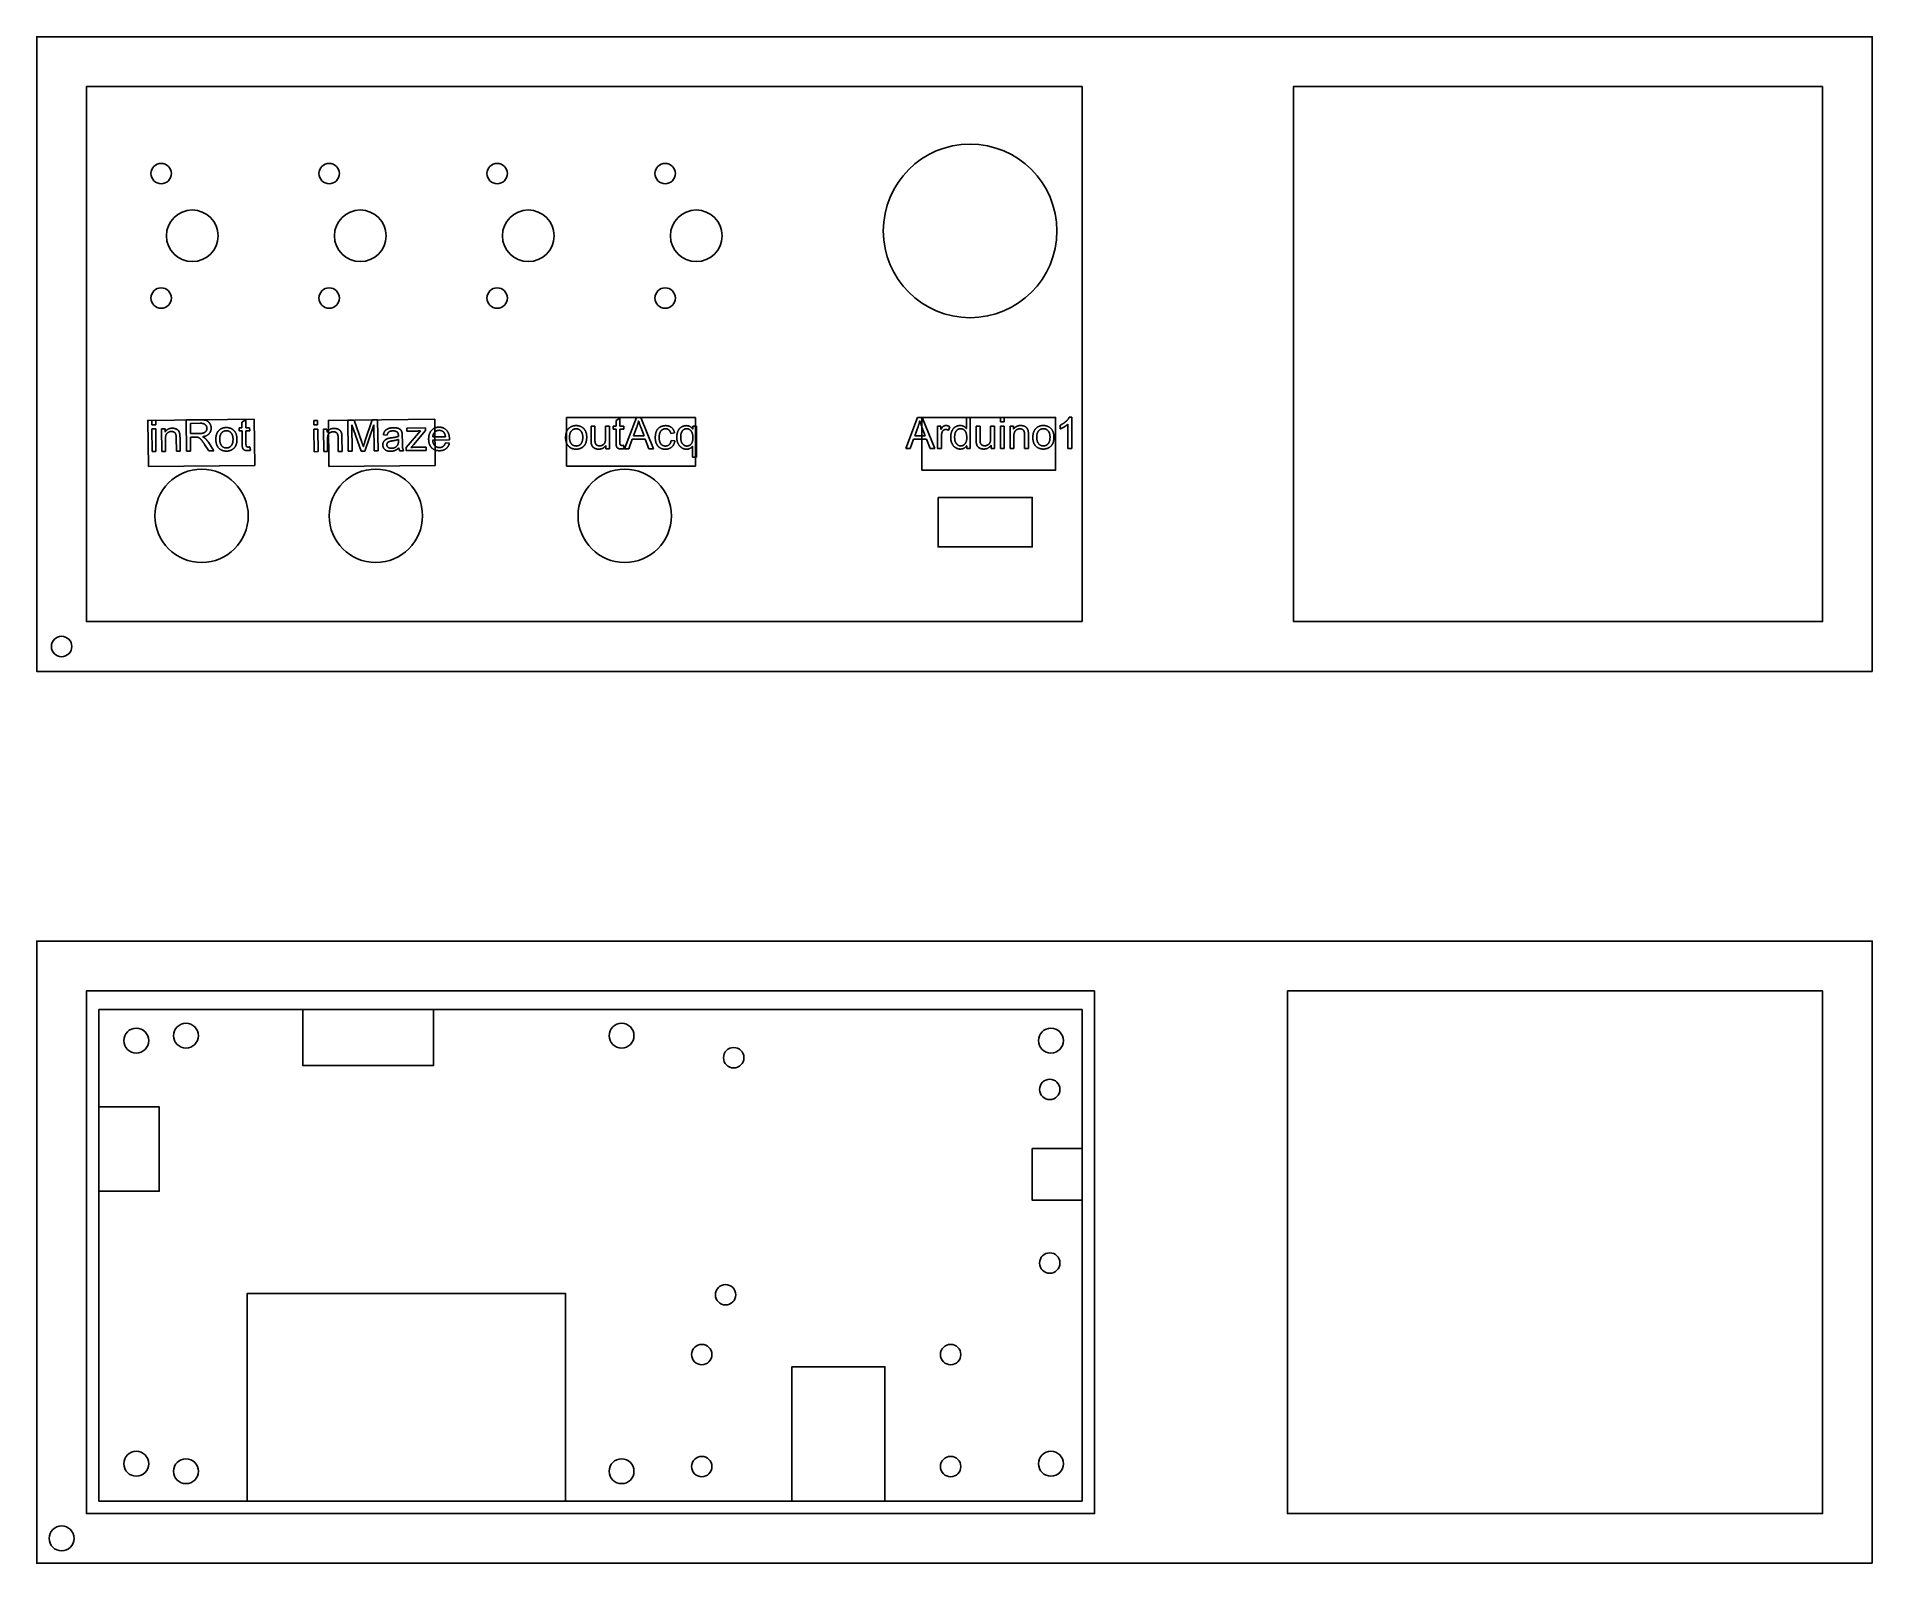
# Model space of a CAD drawing. Header units: millimetres. Extents: x 0 to 295, y -143 to 102.
import ezdxf

# ---------------------------------------------------------------- set-up
doc = ezdxf.new("R2010")
doc.units = ezdxf.units.MM
doc.layers.get('0').update_dxf_attribs({"linetype": 'CONTINUOUS'})

msp = doc.modelspace()

# ---------------------------------------------------------------- linework, layer by layer
for p, q in [((18.5, 40.34), (19.12, 40.35)), ((18.51, 39.63), (18.5, 40.34)), ((19.12, 39.64), (18.51, 39.63)), ((18.52, 38.96), (19.13, 38.97)), ((18.56, 35.34), (18.52, 38.96)), ((19.12, 40.35), (19.12, 39.64)), ((19.13, 38.97), (19.17, 35.35)), ((20.07, 38.98), (20.62, 38.99)), ((20.11, 35.36), (20.07, 38.98)), ((20.62, 38.99), (20.62, 38.47)), ((24.02, 40.4), (26.24, 40.43)), ((24.08, 35.4), (24.02, 40.4)), ((26.27, 39.88), (24.69, 39.86)), ((24.69, 39.86), (24.71, 38.21)), ((32.55, 38.65), (32.54, 39.13)), ((32.54, 39.13), (32.99, 39.13)), ((33, 38.65), (32.55, 38.65)), ((32.98, 40.03), (33.59, 40.4)), ((32.99, 39.13), (32.98, 40.03)), ((33.02, 36.57), (33, 38.65)), ((33.59, 40.4), (33.6, 39.14)), ((33.6, 39.14), (34.22, 39.15)), ((34.23, 38.67), (33.61, 38.66)), ((33.61, 38.66), (33.63, 36.54)), ((34.22, 39.15), (34.23, 38.67)), ((44.53, 40.3), (45.15, 40.31)), ((44.54, 39.6), (44.53, 40.3)), ((45.15, 39.6), (44.54, 39.6)), ((44.59, 35.3), (44.55, 38.93)), ((44.55, 38.93), (45.16, 38.93)), ((45.15, 40.31), (45.15, 39.6)), ((45.16, 38.93), (45.21, 35.31)), ((46.1, 38.94), (46.65, 38.95)), ((46.14, 35.32), (46.1, 38.94)), ((46.65, 38.95), (46.66, 38.44)), ((50.02, 40.37), (51.02, 40.38)), ((50.08, 35.37), (50.02, 40.37)), ((52.17, 35.39), (50.67, 39.63)), ((50.67, 39.63), (50.72, 35.38)), ((51.02, 40.38), (52.24, 36.85)), ((52.75, 36.92), (53.9, 40.41)), ((54.17, 39.6), (52.76, 35.4)), ((53.9, 40.41), (54.79, 40.42)), ((54.22, 35.42), (54.17, 39.6)), ((54.79, 40.42), (54.85, 35.42)), ((59.4, 35.98), (61.67, 38.65)), ((59.5, 39.1), (62.46, 39.14)), ((59.5, 38.6), (59.5, 39.1)), ((60.98, 38.62), (59.5, 38.6)), ((62.46, 38.73), (60.53, 36.41)), ((62.46, 39.14), (62.46, 38.73)), ((89.1, 37.17), (89.1, 39.41)), ((89.1, 39.41), (89.71, 39.41)), ((89.71, 39.41), (89.71, 37.4)), ((91.42, 37.47), (91.42, 39.41)), ((91.42, 39.41), (92.03, 39.41)), ((92.03, 39.41), (92.03, 35.79)), ((92.66, 38.93), (92.66, 39.41)), ((92.66, 39.41), (93.11, 39.41)), ((93.11, 38.93), (92.66, 38.93)), ((93.11, 40.31), (93.72, 40.68)), ((93.11, 39.41), (93.11, 40.31)), ((93.11, 36.85), (93.11, 38.93)), ((93.72, 40.68), (93.72, 39.41)), ((93.72, 39.41), (94.34, 39.41)), ((94.34, 38.93), (93.72, 38.93)), ((93.72, 38.93), (93.72, 36.82)), ((94.34, 39.41), (94.34, 38.93)), ((94.46, 35.79), (96.39, 40.79)), ((96.46, 39.31), (95.91, 37.84)), ((96.39, 40.79), (97.1, 40.79)), ((97.6, 37.84), (97.08, 39.23)), ((97.1, 40.79), (99.14, 35.79)), ((105.46, 38.92), (105.46, 39.41)), ((105.46, 39.41), (106.01, 39.41)), ((106.01, 39.41), (106.01, 34.4)), ((139.66, 35.81), (141.58, 40.81)), ((141.65, 39.33), (141.1, 37.86)), ((141.58, 40.81), (142.29, 40.81)), ((142.8, 37.86), (142.27, 39.25)), ((142.29, 40.81), (144.34, 35.81)), ((144.78, 35.81), (144.78, 39.43)), ((144.78, 39.43), (145.33, 39.43)), ((145.33, 39.43), (145.33, 38.88)), ((146.75, 39.31), (146.54, 38.74)), ((149.42, 39.01), (149.42, 40.81)), ((149.42, 40.81), (150.03, 40.81)), ((150.03, 40.81), (150.03, 35.81)), ((150.98, 37.19), (150.98, 39.43)), ((150.98, 39.43), (151.6, 39.43)), ((151.6, 39.43), (151.6, 37.42)), ((153.31, 37.49), (153.31, 39.43)), ((153.31, 39.43), (153.92, 39.43)), ((153.92, 39.43), (153.92, 35.81)), ((154.89, 40.1), (154.89, 40.81)), ((154.89, 40.81), (155.5, 40.81)), ((155.5, 40.1), (154.89, 40.1)), ((154.89, 35.81), (154.89, 39.43)), ((154.89, 39.43), (155.5, 39.43)), ((155.5, 40.81), (155.5, 40.1)), ((155.5, 39.43), (155.5, 35.81)), ((156.43, 35.81), (156.43, 39.43)), ((156.43, 39.43), (156.99, 39.43)), ((156.99, 39.43), (156.99, 38.92)), ((164.5, 38.98), (164.5, 39.57)), ((165.73, 35.81), (165.73, 39.72)), ((165.95, 40.83), (166.35, 40.83)), ((166.35, 40.83), (166.35, 35.81)), ((20.7, 37.34), (20.72, 35.36)), ((22.44, 35.38), (22.41, 37.59)), ((23.03, 37.62), (23.05, 35.39)), ((24.74, 35.41), (24.08, 35.4)), ((24.71, 38.21), (26.13, 38.22)), ((25.49, 37.64), (24.72, 37.63)), ((24.72, 37.63), (24.74, 35.41)), ((27.66, 35.45), (26.98, 36.48)), ((27.6, 36.81), (28.49, 35.46)), ((28.49, 35.46), (27.66, 35.45)), ((34.26, 36.07), (34.35, 35.53)), ((46.73, 37.31), (46.75, 35.33)), ((48.47, 35.35), (48.44, 37.55)), ((49.06, 37.58), (49.08, 35.36)), ((52.76, 35.4), (52.17, 35.39)), ((54.85, 35.42), (54.22, 35.42)), ((56.31, 37.95), (55.71, 38.02)), ((58.14, 37.06), (58.13, 37.28)), ((58.97, 35.47), (58.33, 35.47)), ((58.75, 37.81), (58.76, 36.99)), ((59.4, 35.48), (59.4, 35.98)), ((62.61, 35.52), (59.4, 35.48)), ((60.53, 36.41), (60.15, 35.99)), ((60.93, 36.03), (62.6, 36.05)), ((62.6, 36.05), (62.61, 35.52)), ((66.33, 37.22), (63.63, 37.18)), ((63.66, 37.69), (65.68, 37.71)), ((65.68, 36.72), (66.32, 36.65)), ((91.48, 35.79), (91.48, 36.32)), ((92.03, 35.79), (91.48, 35.79)), ((94.33, 36.34), (94.42, 35.8)), ((95.17, 35.79), (94.46, 35.79)), ((95.72, 37.3), (95.17, 35.79)), ((97.81, 37.3), (95.72, 37.3)), ((95.91, 37.84), (97.6, 37.84)), ((98.39, 35.79), (97.81, 37.3)), ((99.14, 35.79), (98.39, 35.79)), ((102.5, 38.34), (101.91, 38.25)), ((101.96, 37.11), (102.56, 37.03)), ((105.39, 34.4), (105.39, 36.17)), ((140.36, 35.81), (139.66, 35.81)), ((140.91, 37.32), (140.36, 35.81)), ((143, 37.32), (140.91, 37.32)), ((141.1, 37.86), (142.8, 37.86)), ((143.58, 35.81), (143, 37.32)), ((144.34, 35.81), (143.58, 35.81)), ((145.39, 35.81), (144.78, 35.81)), ((145.39, 37.7), (145.39, 35.81)), ((149.46, 35.81), (149.46, 36.27)), ((150.03, 35.81), (149.46, 35.81)), ((153.37, 35.81), (153.37, 36.34)), ((153.92, 35.81), (153.37, 35.81)), ((155.5, 35.81), (154.89, 35.81)), ((157.05, 35.81), (156.43, 35.81)), ((157.05, 37.79), (157.05, 35.81)), ((158.76, 35.81), (158.76, 38.01)), ((159.38, 35.81), (158.76, 35.81)), ((159.38, 38.04), (159.38, 35.81)), ((166.35, 35.81), (165.73, 35.81)), ((19.17, 35.35), (18.56, 35.34)), ((20.72, 35.36), (20.11, 35.36)), ((23.05, 35.39), (22.44, 35.38)), ((45.21, 35.31), (44.59, 35.3)), ((46.75, 35.33), (46.14, 35.32)), ((49.08, 35.36), (48.47, 35.35)), ((50.72, 35.38), (50.08, 35.37)), ((106.01, 34.4), (105.39, 34.4))]:
    msp.add_line(p, q)
for points in [[(295, 0), (295, 102), (0, 102), (0, 0)], [(8, 94), (168, 94), (168, 8), (8, 8)], [(287, 94), (202, 94), (202, 8), (287, 8)], [(17.94, 32.9), (35.03, 33.1), (34.94, 40.53), (17.85, 40.33)], [(46.95, 32.9), (64.05, 33.1), (63.96, 40.53), (46.87, 40.33)], [(85.15, 33), (105.85, 33), (105.85, 40.78), (85.15, 40.79)], [(142.26, 32.32), (163.74, 32.32), (163.74, 40.81), (142.26, 40.81)], [(144.86, 27.95), (160, 27.95), (160, 20), (144.86, 20)], [(295, -143.35), (295, -43.35), (0, -43.35), (0, -143.35)], [(170, -51.35), (170, -135.35), (8, -135.35), (8, -51.35)], [(201, -51.35), (201, -135.35), (287, -135.35), (287, -51.35)], [(10, -54.35), (168, -54.35), (168, -133.35), (10, -133.35)], [(42.75, -54.35), (63.75, -54.35), (63.75, -63.37), (42.75, -63.37)], [(10, -70), (19.7, -70), (19.7, -83.56), (10, -83.56)], [(168, -76.7), (160, -76.7), (160, -85), (168, -85)], [(33.81, -133.35), (85, -133.35), (85, -100), (33.81, -100)], [(121.38, -133.35), (136.31, -133.35), (136.31, -111.76), (121.38, -111.76)]]:
    msp.add_lwpolyline(points, close=True)
for centre, radius in [((150, 70.79), 13.95), ((20, 80), 1.64), ((47, 80), 1.64), ((74, 80), 1.64), ((101, 80), 1.64), ((25, 70), 4.15), ((52, 70), 4.15), ((79, 70), 4.15), ((106, 70), 4.15), ((20, 60), 1.64), ((47, 60), 1.64), ((74, 60), 1.64), ((101, 60), 1.64), ((26.5, 25), 7.5), ((54.5, 25), 7.5), ((94.5, 25), 7.5), ((4, 4), 1.64), ((16, -59.35), 2), ((23.99, -58.55), 2), ((93.99, -58.55), 2), ((163, -59.35), 2), ((112.01, -62.09), 1.64), ((162.81, -67.19), 1.64), ((162.81, -95.09), 1.64), ((110.71, -100.19), 1.64), ((106.88, -109.8), 1.64), ((146.88, -109.8), 1.64), ((16, -127.35), 2), ((23.99, -128.55), 2), ((93.99, -128.55), 2), ((106.88, -127.8), 1.64), ((146.88, -127.8), 1.64), ((163, -127.35), 2), ((4, -139.35), 2)]:
    msp.add_circle(centre, radius)
for points in [[(20.62, 38.47), (21.02, 39.07), (21.77, 39.08)], [(21.65, 38.55), (21.26, 38.54), (20.97, 38.29)], [(22.08, 38.44), (21.89, 38.55), (21.65, 38.55)], [(21.77, 39.08), (22.1, 39.08), (22.37, 38.97)], [(22.33, 38.15), (22.26, 38.33), (22.08, 38.44)], [(22.37, 38.97), (22.65, 38.86), (22.79, 38.67)], [(22.79, 38.67), (22.93, 38.48), (22.98, 38.22)], [(26.24, 40.43), (26.91, 40.44), (27.26, 40.31)], [(27.09, 39.66), (26.83, 39.88), (26.27, 39.88)], [(26.84, 38.32), (27.1, 38.42), (27.23, 38.63)], [(27.35, 39.08), (27.35, 39.43), (27.09, 39.66)], [(27.23, 38.63), (27.36, 38.84), (27.35, 39.08)], [(27.26, 40.31), (27.61, 40.18), (27.82, 39.84)], [(28.04, 39.09), (28.04, 38.56), (27.7, 38.19)], [(27.82, 39.84), (28.03, 39.5), (28.04, 39.09)], [(28.79, 37.27), (28.78, 38.28), (29.33, 38.77)], [(29.33, 38.77), (29.79, 39.18), (30.46, 39.18)], [(30.47, 38.68), (30.01, 38.67), (29.71, 38.32)], [(30.46, 39.18), (31.21, 39.19), (31.69, 38.71)], [(31.23, 38.34), (30.92, 38.68), (30.47, 38.68)], [(31.69, 38.71), (32.17, 38.23), (32.18, 37.36)], [(46.66, 38.44), (47.05, 39.04), (47.8, 39.05)], [(47.68, 38.51), (47.29, 38.51), (47, 38.25)], [(48.11, 38.41), (47.92, 38.51), (47.68, 38.51)], [(47.8, 39.05), (48.13, 39.05), (48.4, 38.94)], [(48.36, 38.11), (48.29, 38.3), (48.11, 38.41)], [(48.4, 38.94), (48.68, 38.82), (48.82, 38.63)], [(48.82, 38.63), (48.96, 38.44), (49.02, 38.18)], [(55.71, 38.02), (55.79, 38.41), (55.97, 38.65)], [(55.97, 38.65), (56.16, 38.89), (56.51, 39.02)], [(56.61, 38.49), (56.4, 38.34), (56.31, 37.95)], [(56.51, 39.02), (56.86, 39.15), (57.33, 39.16)], [(57.25, 38.65), (56.81, 38.64), (56.61, 38.49)], [(57.95, 38.45), (57.71, 38.65), (57.25, 38.65)], [(57.33, 39.16), (57.79, 39.16), (58.08, 39.06)], [(58.13, 37.92), (58.12, 38.3), (57.95, 38.45)], [(58.08, 39.06), (58.38, 38.95), (58.51, 38.79)], [(58.51, 38.79), (58.65, 38.63), (58.71, 38.37)], [(58.71, 38.37), (58.74, 38.22), (58.75, 37.81)], [(61.67, 38.65), (61.28, 38.63), (60.98, 38.62)], [(62.99, 37.3), (62.98, 38.22), (63.45, 38.73)], [(63.45, 38.73), (63.91, 39.24), (64.66, 39.25)], [(63.97, 38.45), (63.68, 38.16), (63.66, 37.69)], [(64.67, 38.74), (64.25, 38.74), (63.97, 38.45)], [(64.66, 39.25), (65.39, 39.25), (65.85, 38.77)], [(65.44, 38.4), (65.14, 38.75), (64.67, 38.74)], [(65.68, 37.71), (65.63, 38.17), (65.44, 38.4)], [(65.85, 38.77), (66.32, 38.28), (66.33, 37.38)], [(85, 37.6), (85, 38.61), (85.56, 39.09)], [(85.56, 39.09), (86.02, 39.5), (86.7, 39.5)], [(85.93, 38.64), (85.63, 38.3), (85.63, 37.6)], [(86.7, 38.99), (86.24, 38.99), (85.93, 38.64)], [(86.7, 39.5), (87.44, 39.5), (87.92, 39.01)], [(87.45, 38.64), (87.15, 38.99), (86.7, 38.99)], [(87.76, 37.62), (87.76, 38.3), (87.45, 38.64)], [(87.92, 39.01), (88.39, 38.52), (88.39, 37.65)], [(96.73, 40.26), (96.63, 39.78), (96.46, 39.31)], [(97.08, 39.23), (96.84, 39.86), (96.73, 40.26)], [(99.41, 37.58), (99.41, 38.17), (99.6, 38.61)], [(99.6, 38.61), (99.8, 39.05), (100.19, 39.27)], [(100.33, 38.65), (100.04, 38.32), (100.04, 37.6)], [(100.19, 39.27), (100.59, 39.49), (101.06, 39.49)], [(101.08, 38.99), (100.62, 38.99), (100.33, 38.65)], [(101.06, 39.49), (101.65, 39.49), (102.02, 39.19)], [(101.61, 38.8), (101.39, 38.99), (101.08, 38.99)], [(101.91, 38.25), (101.82, 38.62), (101.61, 38.8)], [(102.02, 39.19), (102.4, 38.89), (102.5, 38.34)], [(102.87, 37.63), (102.87, 38.18), (103.06, 38.61)], [(103.06, 38.61), (103.25, 39.04), (103.61, 39.27)], [(103.78, 38.67), (103.5, 38.33), (103.5, 37.61)], [(103.61, 39.27), (103.97, 39.49), (104.4, 39.49)], [(104.46, 39), (104.06, 39), (103.78, 38.67)], [(104.4, 39.49), (105.07, 39.49), (105.46, 38.92)], [(105.16, 38.64), (104.86, 39), (104.46, 39)], [(105.46, 37.55), (105.46, 38.27), (105.16, 38.64)], [(141.92, 40.28), (141.82, 39.8), (141.65, 39.33)], [(142.27, 39.25), (142.03, 39.88), (141.92, 40.28)], [(145.33, 38.88), (145.54, 39.27), (145.72, 39.39)], [(145.5, 38.42), (145.39, 38.09), (145.39, 37.7)], [(145.73, 38.76), (145.56, 38.64), (145.5, 38.42)], [(145.72, 39.39), (145.9, 39.51), (146.12, 39.51)], [(146.09, 38.88), (145.89, 38.88), (145.73, 38.76)], [(146.54, 38.74), (146.31, 38.88), (146.09, 38.88)], [(146.12, 39.51), (146.43, 39.51), (146.75, 39.31)], [(146.89, 37.62), (146.89, 38.16), (147.07, 38.6)], [(147.07, 38.6), (147.25, 39.04), (147.61, 39.28)], [(147.8, 38.67), (147.52, 38.34), (147.52, 37.62)], [(147.61, 39.28), (147.98, 39.51), (148.42, 39.51)], [(148.48, 39), (148.07, 39), (147.8, 38.67)], [(148.42, 39.51), (148.75, 39.51), (149.01, 39.37)], [(149.19, 38.66), (148.9, 39), (148.48, 39)], [(149.01, 39.37), (149.26, 39.24), (149.42, 39.01)], [(149.47, 37.56), (149.47, 38.31), (149.19, 38.66)], [(156.99, 38.92), (157.39, 39.51), (158.14, 39.51)], [(157.33, 38.73), (157.05, 38.48), (157.05, 37.79)], [(158.01, 38.98), (157.62, 38.98), (157.33, 38.73)], [(158.44, 38.87), (158.26, 38.98), (158.01, 38.98)], [(158.14, 39.51), (158.47, 39.51), (158.74, 39.39)], [(158.69, 38.57), (158.62, 38.76), (158.44, 38.87)], [(158.76, 38.01), (158.76, 38.39), (158.69, 38.57)], [(158.74, 39.39), (159.02, 39.28), (159.15, 39.09)], [(159.15, 39.09), (159.29, 38.89), (159.34, 38.63)], [(159.34, 38.63), (159.38, 38.46), (159.38, 38.04)], [(160.09, 37.62), (160.09, 38.63), (160.65, 39.11)], [(160.65, 39.11), (161.12, 39.51), (161.79, 39.51)], [(161.03, 38.66), (160.72, 38.32), (160.72, 37.62)], [(161.79, 39), (161.33, 39), (161.03, 38.66)], [(161.79, 39.51), (162.54, 39.51), (163.01, 39.02)], [(162.55, 38.66), (162.24, 39), (161.79, 39)], [(162.85, 37.64), (162.85, 38.31), (162.55, 38.66)], [(163.01, 39.02), (163.48, 38.53), (163.48, 37.67)], [(164.5, 39.57), (165.02, 39.82), (165.4, 40.16)], [(165.15, 39.3), (164.79, 39.09), (164.5, 38.98)], [(165.73, 39.72), (165.51, 39.51), (165.15, 39.3)], [(165.4, 40.16), (165.79, 40.5), (165.95, 40.83)], [(20.97, 38.29), (20.69, 38.04), (20.7, 37.34)], [(22.41, 37.59), (22.41, 37.96), (22.33, 38.15)], [(22.98, 38.22), (23.02, 38.05), (23.03, 37.62)], [(25.85, 37.62), (25.74, 37.64), (25.49, 37.64)], [(26.16, 37.49), (26.01, 37.59), (25.85, 37.62)], [(26.13, 38.22), (26.59, 38.23), (26.84, 38.32)], [(26.5, 37.16), (26.31, 37.4), (26.16, 37.49)], [(26.98, 36.48), (26.69, 36.93), (26.5, 37.16)], [(27.7, 38.19), (27.36, 37.82), (26.64, 37.71)], [(26.64, 37.71), (26.91, 37.59), (27.05, 37.47)], [(27.05, 37.47), (27.34, 37.2), (27.6, 36.81)], [(29.27, 35.87), (28.8, 36.35), (28.79, 37.27)], [(30.51, 35.4), (29.75, 35.39), (29.27, 35.87)], [(29.71, 38.32), (29.41, 37.97), (29.42, 37.28)], [(29.42, 37.28), (29.43, 36.58), (29.73, 36.24)], [(29.73, 36.24), (30.04, 35.9), (30.5, 35.9)], [(30.5, 35.9), (30.96, 35.91), (31.26, 36.26)], [(31.38, 35.63), (30.98, 35.4), (30.51, 35.4)], [(31.55, 37.32), (31.54, 38), (31.23, 38.34)], [(31.26, 36.26), (31.56, 36.61), (31.55, 37.32)], [(31.98, 36.26), (31.78, 35.86), (31.38, 35.63)], [(32.18, 37.36), (32.19, 36.66), (31.98, 36.26)], [(33.11, 35.85), (33.03, 36.02), (33.02, 36.57)], [(33.37, 35.57), (33.18, 35.68), (33.11, 35.85)], [(33.89, 35.47), (33.55, 35.47), (33.37, 35.57)], [(33.63, 36.54), (33.64, 36.28), (33.67, 36.21)], [(33.67, 36.21), (33.7, 36.13), (33.78, 36.09)], [(33.78, 36.09), (33.85, 36.05), (33.99, 36.05)], [(34.35, 35.53), (34.09, 35.48), (33.89, 35.47)], [(33.99, 36.05), (34.09, 36.05), (34.26, 36.07)], [(47, 38.25), (46.72, 38), (46.73, 37.31)], [(48.44, 37.55), (48.44, 37.93), (48.36, 38.11)], [(49.02, 38.18), (49.05, 38.01), (49.06, 37.58)], [(52.24, 36.85), (52.41, 36.36), (52.49, 36.12)], [(52.49, 36.12), (52.57, 36.39), (52.75, 36.92)], [(55.62, 36.39), (55.62, 36.66), (55.74, 36.88)], [(55.95, 35.65), (55.63, 35.94), (55.62, 36.39)], [(55.74, 36.88), (55.86, 37.1), (56.05, 37.23)], [(56.87, 35.37), (56.28, 35.36), (55.95, 35.65)], [(56.05, 37.23), (56.25, 37.37), (56.49, 37.44)], [(56.36, 36.71), (56.28, 36.57), (56.28, 36.41)], [(56.28, 36.41), (56.28, 36.17), (56.47, 36.01)], [(56.6, 36.91), (56.44, 36.84), (56.36, 36.71)], [(56.47, 36.01), (56.66, 35.85), (57.01, 35.85)], [(56.49, 37.44), (56.67, 37.49), (57.03, 37.54)], [(57.13, 37.04), (56.76, 36.98), (56.6, 36.91)], [(57.55, 35.49), (57.23, 35.37), (56.87, 35.37)], [(57.01, 35.85), (57.37, 35.85), (57.64, 36.01)], [(57.03, 37.54), (57.78, 37.64), (58.13, 37.76)], [(58.13, 37.28), (57.8, 37.14), (57.13, 37.04)], [(58.2, 35.91), (57.86, 35.62), (57.55, 35.49)], [(57.64, 36.01), (57.92, 36.17), (58.04, 36.44)], [(58.04, 36.44), (58.14, 36.65), (58.14, 37.06)], [(58.13, 37.76), (58.13, 37.89), (58.13, 37.92)], [(58.33, 35.47), (58.23, 35.66), (58.2, 35.91)], [(58.76, 36.99), (58.77, 36.13), (58.81, 35.91)], [(58.81, 35.91), (58.85, 35.68), (58.97, 35.47)], [(60.15, 35.99), (60.57, 36.02), (60.93, 36.03)], [(63.47, 35.93), (63, 36.42), (62.99, 37.3)], [(64.74, 35.46), (63.95, 35.45), (63.47, 35.93)], [(63.63, 37.18), (63.67, 36.59), (63.98, 36.27)], [(63.98, 36.27), (64.28, 35.96), (64.74, 35.97)], [(64.74, 35.97), (65.08, 35.97), (65.31, 36.15)], [(65.77, 35.78), (65.37, 35.47), (64.74, 35.46)], [(65.31, 36.15), (65.55, 36.33), (65.68, 36.72)], [(66.32, 36.65), (66.18, 36.09), (65.77, 35.78)], [(66.33, 37.38), (66.33, 37.32), (66.33, 37.22)], [(85.46, 36.2), (85, 36.69), (85, 37.6)], [(86.69, 35.71), (85.93, 35.71), (85.46, 36.2)], [(85.63, 37.6), (85.63, 36.91), (85.93, 36.56)], [(85.93, 36.56), (86.23, 36.22), (86.69, 36.22)], [(86.69, 36.22), (87.15, 36.21), (87.46, 36.56)], [(87.57, 35.93), (87.17, 35.71), (86.69, 35.71)], [(87.46, 36.56), (87.76, 36.91), (87.76, 37.62)], [(88.18, 36.55), (87.97, 36.15), (87.57, 35.93)], [(88.39, 37.65), (88.39, 36.95), (88.18, 36.55)], [(89.13, 36.6), (89.1, 36.78), (89.1, 37.17)], [(89.32, 36.14), (89.19, 36.33), (89.13, 36.6)], [(89.73, 35.83), (89.46, 35.95), (89.32, 36.14)], [(89.71, 37.4), (89.71, 36.92), (89.75, 36.76)], [(90.33, 35.71), (90.01, 35.71), (89.73, 35.83)], [(89.75, 36.76), (89.8, 36.51), (89.99, 36.38)], [(89.99, 36.38), (90.18, 36.24), (90.46, 36.24)], [(91.48, 36.32), (91.06, 35.71), (90.33, 35.71)], [(90.46, 36.24), (90.73, 36.24), (90.97, 36.38)], [(90.97, 36.38), (91.22, 36.52), (91.32, 36.76)], [(91.32, 36.76), (91.42, 37.01), (91.42, 37.47)], [(93.18, 36.13), (93.11, 36.3), (93.11, 36.85)], [(93.44, 35.85), (93.26, 35.95), (93.18, 36.13)], [(93.96, 35.74), (93.62, 35.74), (93.44, 35.85)], [(93.72, 36.82), (93.72, 36.55), (93.75, 36.48)], [(93.75, 36.48), (93.78, 36.4), (93.86, 36.36)], [(93.86, 36.36), (93.93, 36.31), (94.06, 36.31)], [(94.42, 35.8), (94.16, 35.74), (93.96, 35.74)], [(94.06, 36.31), (94.17, 36.31), (94.33, 36.34)], [(99.86, 36.19), (99.41, 36.68), (99.41, 37.58)], [(101.05, 35.7), (100.31, 35.7), (99.86, 36.19)], [(100.04, 37.6), (100.04, 36.87), (100.32, 36.54)], [(100.32, 36.54), (100.6, 36.21), (101.05, 36.21)], [(101.05, 36.21), (101.41, 36.21), (101.65, 36.43)], [(102.05, 36.06), (101.65, 35.7), (101.05, 35.7)], [(101.65, 36.43), (101.89, 36.65), (101.96, 37.11)], [(102.56, 37.03), (102.46, 36.41), (102.05, 36.06)], [(103.34, 36.22), (102.87, 36.73), (102.87, 37.63)], [(104.45, 35.7), (103.8, 35.7), (103.34, 36.22)], [(103.5, 37.61), (103.5, 36.91), (103.8, 36.56)], [(103.8, 36.56), (104.09, 36.21), (104.5, 36.21)], [(104.99, 35.84), (104.74, 35.7), (104.45, 35.7)], [(104.5, 36.21), (104.89, 36.21), (105.17, 36.54)], [(105.39, 36.17), (105.25, 35.97), (104.99, 35.84)], [(105.17, 36.54), (105.46, 36.87), (105.46, 37.55)], [(147.09, 36.63), (146.89, 37.06), (146.89, 37.62)], [(147.65, 35.97), (147.29, 36.2), (147.09, 36.63)], [(147.52, 37.62), (147.52, 36.92), (147.82, 36.58)], [(148.45, 35.73), (148.02, 35.73), (147.65, 35.97)], [(147.82, 36.58), (148.11, 36.23), (148.51, 36.23)], [(149.46, 36.27), (149.12, 35.73), (148.45, 35.73)], [(148.51, 36.23), (148.91, 36.23), (149.19, 36.56)], [(149.19, 36.56), (149.47, 36.89), (149.47, 37.56)], [(151.02, 36.61), (150.98, 36.79), (150.98, 37.19)], [(151.21, 36.16), (151.08, 36.34), (151.02, 36.61)], [(151.62, 35.85), (151.35, 35.97), (151.21, 36.16)], [(151.6, 37.42), (151.6, 36.94), (151.64, 36.77)], [(152.22, 35.73), (151.9, 35.73), (151.62, 35.85)], [(151.64, 36.77), (151.69, 36.53), (151.88, 36.39)], [(151.88, 36.39), (152.07, 36.26), (152.35, 36.26)], [(153.37, 36.34), (152.95, 35.73), (152.22, 35.73)], [(152.35, 36.26), (152.62, 36.26), (152.86, 36.4)], [(152.86, 36.4), (153.11, 36.54), (153.21, 36.78)], [(153.21, 36.78), (153.31, 37.03), (153.31, 37.49)], [(160.56, 36.21), (160.09, 36.7), (160.09, 37.62)], [(161.79, 35.73), (161.03, 35.73), (160.56, 36.21)], [(160.72, 37.62), (160.72, 36.92), (161.03, 36.58)], [(161.03, 36.58), (161.33, 36.23), (161.79, 36.23)], [(161.79, 36.23), (162.25, 36.23), (162.55, 36.58)], [(162.66, 35.95), (162.26, 35.73), (161.79, 35.73)], [(162.55, 36.58), (162.85, 36.93), (162.85, 37.64)], [(163.27, 36.57), (163.06, 36.17), (162.66, 35.95)], [(163.48, 37.67), (163.48, 36.97), (163.27, 36.57)]]:
    msp.add_open_spline(points, degree=2)

doc.saveas('drawing.dxf')
